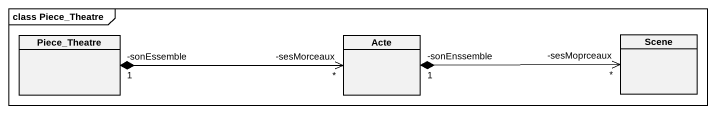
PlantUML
@startuml
mainframe class Piece_Theatre
hide circle
hide empty members
class Piece_Theatre
class Acte
class Scene
Acte "-sesMorceaux\n*" <-left-* "-sonEssemble\n1" Piece_Theatre
Scene "-sesMoprceaux\n*" <-left-* "-sonEnssemble\n1" Acte
@enduml
